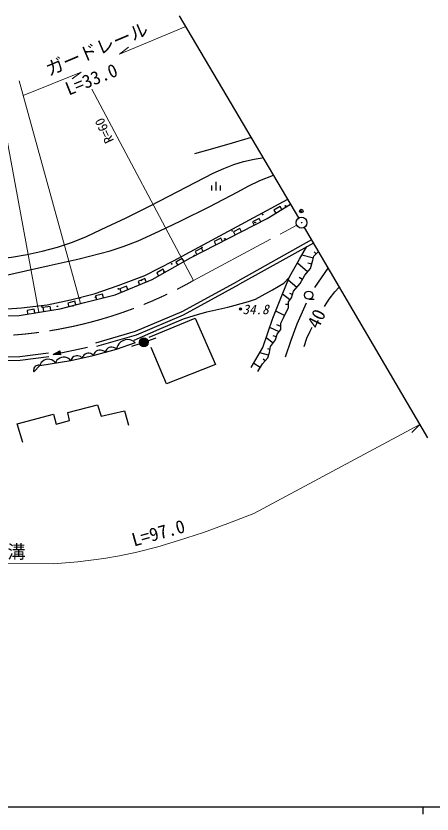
# Model space of a CAD drawing. Units: millimetres, scale not verified. Extents: x 40000 to 680000, y 20000 to 380000.
# Drawn here: x 312018 to 369244, y 204000 to 313778 of the extents above; entities that cross this region are included whole.
import ezdxf
from ezdxf.enums import TextEntityAlignment as Align

# ---------------------------------------------------------------- set-up
doc = ezdxf.new("R2010")
doc.units = ezdxf.units.MM
doc.header["$LTSCALE"] = 1000
doc.header["$PDMODE"] = 32
doc.header["$PDSIZE"] = 500
doc.linetypes.add('CHAIN', pattern=[18.5, 12, -1.5, 3.5, -1.5])
for name, color, linetype, lineweight in [('M-BGD', 7, 'Continuous', 25), ('M-BMK', 2, 'CHAIN', 13), ('M-BMK-OTRS', 5, 'Continuous', 25), ('M-BMK-SRVR', 3, 'Continuous', 25), ('M-STR-HTXT', 7, 'Continuous', 13), ('M-TTL-BAND', 7, 'Continuous', 25)]:
    doc.layers.add(name, color=color, linetype=linetype, lineweight=lineweight)
doc.layers.add('M-OTRS', color=6, linetype='Continuous')
doc.styles.add('ＭＳ ゴシック', font='')
doc.styles.get('ＭＳ ゴシック').set_extended_font_data('MS Gothic')

msp = doc.modelspace()

# ---------------------------------------------------------------- linework, layer by layer
at = {"layer": 'M-BGD'}
for p, q in [((339491, 290949), (339491, 289749)), ((338891, 290469), (338891, 289749)), ((340091, 290469), (340091, 289749)), ((333700, 280117), (349392, 288571)), ((346562, 285905), (349799, 287880)), ((348347, 287580), (347494, 287059)), ((347494, 287059), (347754, 286632)), ((348608, 287153), (348347, 287580)), ((336014, 280485), (346562, 285905)), ((345460, 285901), (344571, 285444)), ((344571, 285444), (344799, 284999)), ((345689, 285456), (345460, 285901)), ((342823, 284546), (341934, 284089)), ((343052, 284101), (342823, 284546)), ((341934, 284089), (342162, 283644)), ((340186, 283191), (339297, 282734)), ((339297, 282734), (339525, 282289)), ((340415, 282746), (340186, 283191)), ((352681, 282979), (342543, 277302)), ((352934, 282547), (342784, 276864)), ((337549, 281836), (336660, 281379)), ((336660, 281379), (336888, 280934)), ((337777, 281391), (337549, 281836)), ((351017, 280310), (352046, 282050)), ((353007, 280749), (353614, 281387)), ((353311, 281068), (353021, 281344)), ((329739, 278055), (333700, 280117)), ((330737, 277516), (336014, 280485)), ((334886, 280424), (334014, 279933)), ((335131, 279988), (334886, 280424)), ((349639, 277898), (351017, 280310)), ((352938, 280473), (351354, 280869)), ((352520, 279049), (352869, 280198)), ((352869, 280198), (353007, 280749)), ((332247, 278939), (331376, 278449)), ((332492, 278504), (332247, 278939)), ((334014, 279933), (334259, 279498)), ((352123, 278583), (350723, 279776)), ((351727, 278118), (352520, 279049)), ((352694, 279623), (352169, 279783)), ((353107, 276437), (354951, 279105)), ((326060, 276681), (329739, 278055)), ((331376, 278449), (331621, 278013)), ((348649, 275400), (349639, 277898)), ((351417, 277550), (350966, 277796)), ((351107, 276981), (351727, 278118)), ((322785, 275549), (326060, 276681)), ((325680, 275428), (330737, 277516)), ((329744, 277647), (328820, 277266)), ((328820, 277266), (329011, 276803)), ((329935, 277185), (329744, 277647)), ((334857, 273138), (342543, 277302)), ((335075, 272687), (342784, 276864)), ((350659, 276447), (349460, 277453)), ((350211, 275913), (351107, 276981)), ((319511, 274740), (322785, 275549)), ((327216, 276603), (326291, 276221)), ((326291, 276221), (326482, 275759)), ((327406, 276141), (327216, 276603)), ((350056, 275465), (349689, 275592)), ((349901, 275018), (350211, 275913)), ((316305, 274053), (319511, 274740)), ((320116, 274543), (319150, 274284)), ((320246, 274060), (320116, 274543)), ((321447, 274383), (325680, 275428)), ((323929, 275511), (322959, 275271)), ((322959, 275271), (323078, 274786)), ((324049, 275025), (323929, 275511)), ((347357, 272213), (348649, 275400)), ((349694, 274742), (348678, 275504)), ((349488, 274466), (349901, 275018)), ((349488, 273674), (349488, 274466)), ((352279, 274802), (353029, 274802)), ((309432, 273406), (312788, 273609)), ((312788, 273609), (316305, 274053)), ((314536, 273434), (313548, 273278)), ((314614, 272940), (314536, 273434)), ((316725, 273799), (315734, 273664)), ((315734, 273664), (315801, 273169)), ((315791, 273126), (318078, 273478)), ((316792, 273303), (316725, 273799)), ((318078, 273478), (321447, 274383)), ((319150, 274284), (319280, 273801)), ((348799, 272261), (349488, 273674)), ((349488, 274070), (349072, 274070)), ((309854, 272510), (312449, 272598)), ((312449, 272598), (315791, 273126)), ((313548, 273278), (313626, 272784)), ((328447, 270402), (334857, 273138)), ((328615, 269931), (335075, 272687)), ((348971, 272589), (347742, 273174)), ((348454, 271503), (348799, 272261)), ((330318, 269576), (336684, 272194)), ((336684, 272194), (339468, 265855)), ((345979, 268165), (347357, 272213)), ((348454, 271073), (347915, 271305)), ((348454, 270642), (348454, 271503)), ((323006, 268817), (328447, 270402)), ((348196, 270332), (346939, 270937)), ((347937, 270022), (348454, 270642)), ((323146, 268337), (328615, 269931)), ((326720, 269104), (326432, 268947)), ((327026, 269210), (326720, 269104)), ((327350, 269265), (327026, 269210)), ((327709, 269218), (327350, 269265)), ((327967, 269136), (327709, 269218)), ((328173, 269036), (327967, 269136)), ((328414, 268834), (328173, 269036)), ((330175, 269090), (331303, 269500)), ((347386, 268782), (346437, 269512)), ((347042, 268334), (347731, 269230)), ((347834, 269626), (347371, 269801)), ((347731, 269230), (347937, 270022)), ((317122, 267216), (321859, 268239)), ((322659, 267054), (325863, 267949)), ((324510, 267936), (324412, 267810)), ((324669, 268081), (324510, 267936)), ((324845, 268163), (324669, 268081)), ((325030, 268215), (324845, 268163)), ((325224, 268236), (325030, 268215)), ((325434, 268195), (325224, 268236)), ((325583, 268137), (325434, 268195)), ((325702, 268070), (325583, 268137)), ((325837, 267942), (325702, 268070)), ((325863, 267949), (328447, 268845)), ((325928, 268258), (325863, 267949)), ((326028, 268464), (325928, 268258)), ((326179, 268687), (326028, 268464)), ((326432, 268947), (326179, 268687)), ((329041, 268700), (327899, 268330)), ((332715, 263154), (330593, 268170)), ((344385, 265409), (345979, 268165)), ((346955, 267920), (346656, 267983)), ((346869, 267507), (347042, 268334)), ((307415, 266837), (312552, 266939)), ((312552, 266939), (316487, 267452)), ((312589, 266440), (316551, 266956)), ((317122, 267216), (318041, 267701)), ((318159, 267153), (317122, 267216)), ((317396, 267275), (318018, 267614)), ((318103, 267223), (317396, 267275)), ((317552, 267309), (317996, 267528)), ((318047, 267293), (317552, 267309)), ((317787, 267360), (317974, 267441)), ((317991, 267363), (317787, 267360)), ((317974, 267441), (317991, 267363)), ((317996, 267528), (318047, 267293)), ((318018, 267614), (318103, 267223)), ((318279, 266806), (318036, 266726)), ((318041, 267701), (318159, 267153)), ((318528, 266844), (318279, 266806)), ((318783, 266841), (318528, 266844)), ((319052, 266754), (318783, 266841)), ((319558, 266365), (322659, 267054)), ((319794, 266778), (319690, 266656)), ((319961, 266913), (319794, 266778)), ((320141, 266986), (319961, 266913)), ((320329, 267027), (320141, 266986)), ((320523, 267038), (320329, 267027)), ((320732, 266986), (320523, 267038)), ((320877, 266920), (320732, 266986)), ((320992, 266847), (320877, 266920)), ((321120, 266712), (320992, 266847)), ((321179, 266889), (321120, 266712)), ((321252, 267003), (321179, 266889)), ((321356, 267125), (321252, 267003)), ((321523, 267260), (321356, 267125)), ((321703, 267333), (321523, 267260)), ((321891, 267375), (321703, 267333)), ((322085, 267385), (321891, 267375)), ((322293, 267333), (322085, 267385)), ((322439, 267267), (322293, 267333)), ((322554, 267194), (322439, 267267)), ((322682, 267059), (322554, 267194)), ((322712, 267245), (322659, 267054)), ((322782, 267370), (322712, 267245)), ((322886, 267505), (322782, 267370)), ((323055, 267659), (322886, 267505)), ((323242, 267746), (323055, 267659)), ((323439, 267801), (323242, 267746)), ((323644, 267823), (323439, 267801)), ((323868, 267780), (323644, 267823)), ((324027, 267718), (323868, 267780)), ((324152, 267648), (324027, 267718)), ((324296, 267511), (324152, 267648)), ((324346, 267691), (324296, 267511)), ((324412, 267810), (324346, 267691)), ((346766, 267128), (345568, 267455)), ((346663, 266749), (346869, 267507)), ((307411, 266337), (312589, 266440)), ((314494, 264814), (315286, 265710)), ((314932, 265708), (314783, 265648)), ((315050, 265732), (314932, 265708)), ((315151, 265739), (315050, 265732)), ((315289, 265713), (315151, 265739)), ((315286, 265710), (319558, 266365)), ((315383, 265947), (315286, 265710)), ((315494, 266098), (315383, 265947)), ((315648, 266255), (315494, 266098)), ((315889, 266425), (315648, 266255)), ((316143, 266509), (315889, 266425)), ((316404, 266549), (316143, 266509)), ((316672, 266545), (316404, 266549)), ((316953, 266455), (316672, 266545)), ((317147, 266351), (316953, 266455)), ((317297, 266241), (317147, 266351)), ((317461, 266043), (317297, 266241)), ((317554, 266270), (317461, 266043)), ((317659, 266413), (317554, 266270)), ((317806, 266563), (317659, 266413)), ((318036, 266726), (317806, 266563)), ((319237, 266655), (319052, 266754)), ((319380, 266550), (319237, 266655)), ((319537, 266361), (319380, 266550)), ((319617, 266542), (319558, 266365)), ((319690, 266656), (319617, 266542)), ((339468, 265855), (332715, 263154)), ((345612, 265405), (344712, 265975)), ((345284, 264888), (345939, 265922)), ((345939, 265922), (346663, 266749)), ((346301, 266335), (346026, 266576)), ((314455, 265169), (314445, 265049)), ((314445, 265049), (314452, 264948)), ((314452, 264948), (314494, 264814)), ((314497, 265324), (314455, 265169)), ((314574, 265448), (314497, 265324)), ((314669, 265556), (314574, 265448)), ((314783, 265648), (314669, 265556)), ((319159, 259226), (323245, 260266)), ((323245, 260266), (323727, 258751)), ((319400, 258124), (319159, 259226)), ((323727, 258751), (326931, 259474)), ((326931, 259474), (327517, 257476)), ((312165, 257676), (317161, 258985)), ((317161, 258985), (317540, 257641)), ((317540, 257641), (319400, 258124)), ((312957, 255092), (312165, 257676))]:
    msp.add_line(p, q, dxfattribs=at)
for points in [[(344372, 297081), (341318, 296124), (338229, 295265), (336552, 294835)], [(295975, 279845), (298174, 279909), (300512, 279871), (302152, 279845), (303948, 279930), (307737, 280207), (311408, 280591), (313576, 280968), (315600, 281421), (317720, 281986), (319816, 282656), (321727, 283441), (323745, 284387), (327188, 285998), (330561, 287694), (339163, 292138), (340614, 292815), (341985, 293348), (343328, 293744), (344801, 294064), (345898, 294254)], [(307201, 277345), (316594, 279469), (320723, 280393), (324990, 281462), (326755, 282051), (328803, 282856), (331729, 284168), (334678, 285602), (338600, 287518), (342549, 289567), (343940, 290359), (345538, 291136), (347449, 291864)], [(328255, 269173), (331726, 270718), (335074, 272099), (336544, 272595), (338283, 273063), (341145, 273715), (344009, 274479), (344943, 274835), (345889, 275306), (347318, 276084), (348844, 277037), (349563, 277770)], [(354457, 273836), (355109, 274845), (355893, 275835), (356493, 276473)], [(349104, 266911), (349853, 269192), (350699, 271436), (351992, 274298)], [(351646, 268296), (352021, 269438), (352462, 270404), (352776, 270969)]]:
    msp.add_lwpolyline(points, dxfattribs=at)
for centre, radius in [((349084, 287637), 50), ((344915, 285373), 50), ((345939, 286469), 50), ((341771, 284205), 50), ((340747, 283109), 50), ((337603, 281941), 50), ((336579, 280845), 50), ((333434, 279677), 50), ((332410, 278581), 50), ((329266, 277413), 50), ((326122, 276246), 50), ((352279, 275372), 570), ((320858, 275006), 50), ((322978, 275078), 50), ((315593, 273766), 50), ((317713, 273838), 50), ((319833, 273910), 50), ((342908, 273461), 150), ((342908, 273461), 90), ((342908, 273461), 30), ((329611, 268885), 600), ((329611, 268885), 528), ((329611, 268885), 456), ((329611, 268885), 384), ((329611, 268885), 312), ((329611, 268885), 240), ((329611, 268885), 168), ((329611, 268885), 96), ((329611, 268885), 24)]:
    msp.add_circle(centre, radius, dxfattribs=at)
at = {"layer": 'M-BMK'}
msp.add_line((336446, 277399), (350635, 284989), dxfattribs=at)
msp.add_arc((307222, 329176), 59455, 261.29491, 299.44066, dxfattribs=at)
at = {"layer": 'M-BMK-OTRS'}
for p, q in [((350915, 285988), (334522, 313778)), ((351676, 284695), (368626, 255766))]:
    msp.add_line(p, q, dxfattribs=at)
at = {"layer": 'M-BMK-SRVR'}
for radius in [750, 30]:
    msp.add_circle((351296, 285343), radius, dxfattribs=at)
at = {"layer": 'M-OTRS'}
msp.add_point((351266, 286947), dxfattribs=at)
at = {"layer": 'M-STR-HTXT'}
for p, q in [((326276, 308523), (335365, 312348)), ((326276, 308523), (327495, 309491)), ((320972, 306065), (312993, 302830)), ((320972, 306065), (319739, 305112)), ((320890, 274220), (312440, 304835)), ((309516, 303539), (315180, 273007)), ((336446, 277399), (322453, 303697)), ((367570, 257567), (344722, 245343)), ((367570, 257567), (366446, 256489)), ((265477, 239254), (317150, 238401))]:
    msp.add_line(p, q, dxfattribs=at)
msp.add_lwpolyline([(317150, 238401), (320542, 238708), (324116, 239139), (326280, 239504), (328624, 240012), (331528, 240776), (334367, 241627), (337790, 242748), (341177, 243965), (344722, 245343)], dxfattribs=at)
at = {"layer": 'M-TTL-BAND'}
for p, q in [((40000, 205000), (579000, 205000)), ((368000, 205000), (368000, 204000))]:
    msp.add_line(p, q, dxfattribs=at)

# ---------------------------------------------------------------- texts
at = {"layer": 'M-BGD', "style": 'ＭＳ ゴシック', "oblique": 15}
msp.add_text('34.8', height=1320, dxfattribs=at).set_placement((343170, 272360), align=Align.BOTTOM_LEFT)
at = {"layer": 'M-BGD', "style": 'ＭＳ ゴシック'}
msp.add_text('40', height=1833, rotation=64, dxfattribs=at).set_placement((354114, 270379), align=Align.BOTTOM_LEFT)
at = {"layer": 'M-STR-HTXT', "style": 'ＭＳ ゴシック'}
for s, height, rotation, p in [('ガードレール', 1833, 22.8, (316791, 304984)), ('L=33.0', 1833, 22, (319470, 302298)), ('R=60', 1320, 115.4, (325884, 296825)), ('L=97.0', 1833, 15.6, (328387, 240254))]:
    msp.add_text(s, height=height, rotation=rotation, dxfattribs=at).set_placement(p, align=Align.BOTTOM_LEFT)
msp.add_text('側\u3000溝', height=1833, dxfattribs=at).set_placement((305846, 238610), align=Align.BOTTOM_LEFT)

doc.saveas('drawing.dxf')
